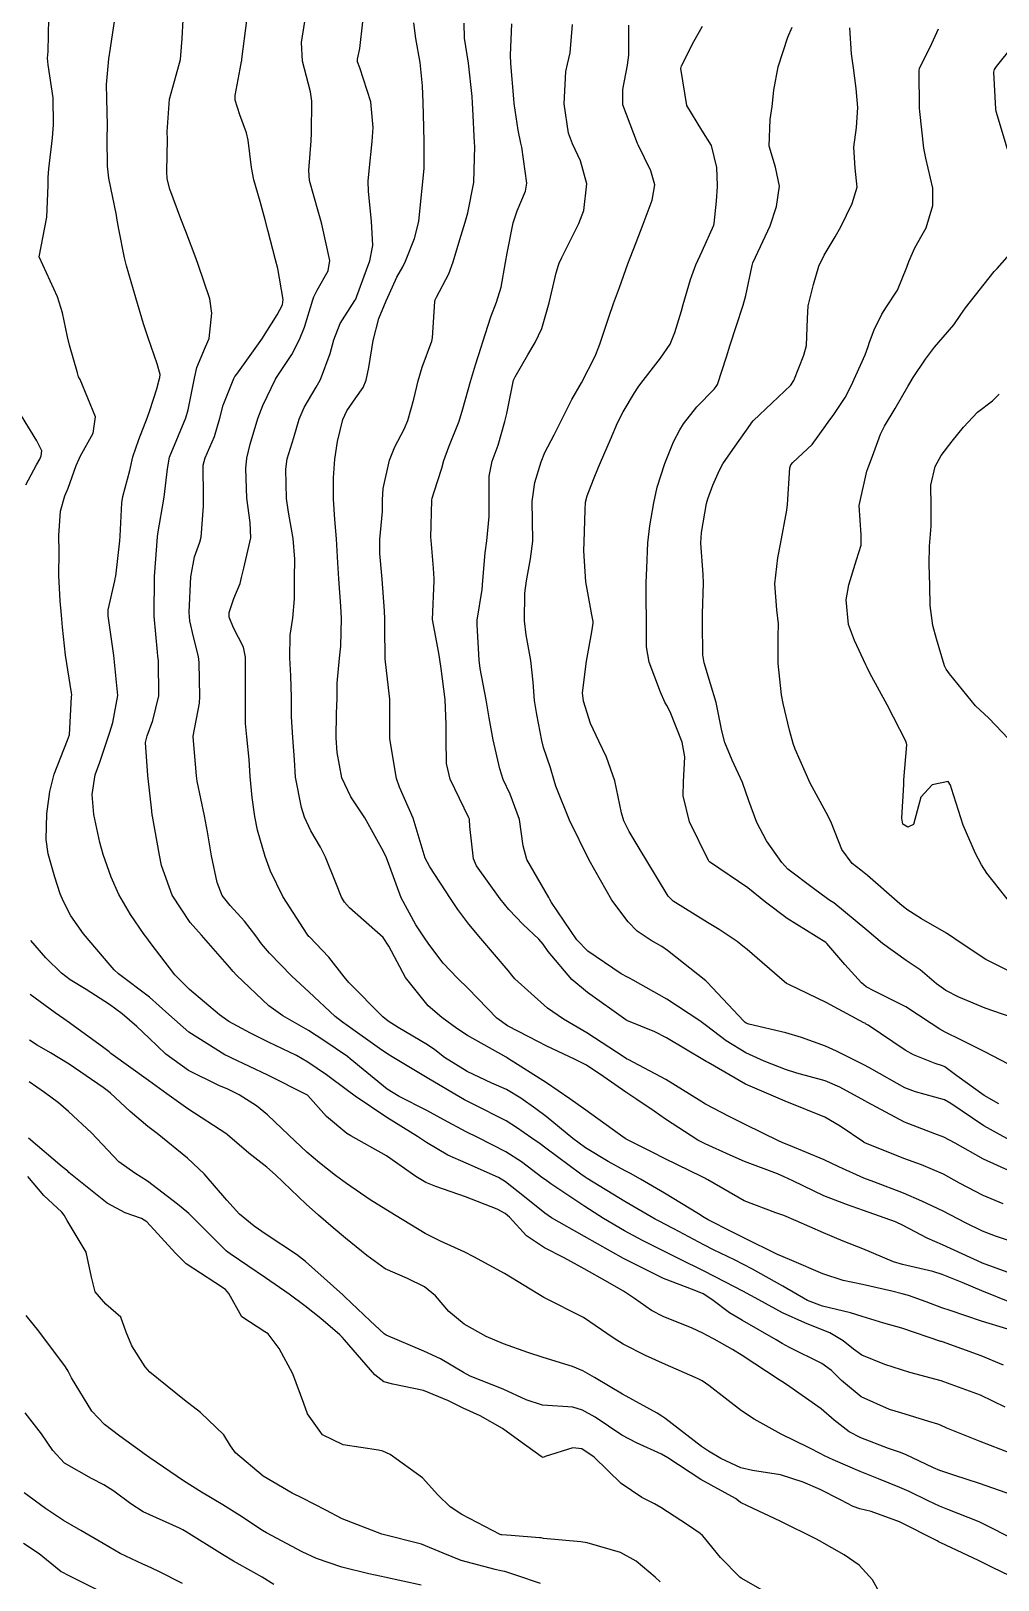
# Model space of a CAD drawing. Header units: metres. Extents: x 307586 to 320046, y 7427249 to 7434250.
# Drawn here: x 319219.1 to 319267.7, y 7429678.8 to 7429756.7 of the extents above; entities that cross this region are included whole.
import ezdxf

# ---------------------------------------------------------------- set-up
doc = ezdxf.new("R2010")
doc.units = ezdxf.units.M
doc.header["$MEASUREMENT"] = 0
doc.layers.add('Curvas de Nivel 1m', color=11, linetype='Continuous')
doc.layers.add('Curvas de Nivel 5m', color=15, linetype='Continuous')

msp = doc.modelspace()

# ---------------------------------------------------------------- linework, layer by layer
at = {"layer": 'Curvas de Nivel 1m', "flags": 128}
for points, elevation in [([(319268.484, 7429683.055), (319266.822, 7429683.644), (319265.521, 7429684.058), (319264.828, 7429684.295), (319264.497, 7429684.433), (319263.77, 7429684.776), (319263.138, 7429685.088), (319262.837, 7429685.202), (319262.238, 7429685.397), (319260.844, 7429685.935), (319260.264, 7429686.236), (319259.519, 7429686.83), (319258.861, 7429687.394), (319257.109, 7429688.628), (319256.882, 7429688.774), (319256.755, 7429688.861), (319254.895, 7429690.079), (319254.4, 7429690.389), (319253.473, 7429690.901), (319253.096, 7429691.098), (319252.906, 7429691.199), (319252.376, 7429691.448), (319250.914, 7429692.041), (319250.325, 7429692.347), (319249.482, 7429692.952), (319248.928, 7429693.314), (319248.144, 7429693.759), (319246.945, 7429694.435), (319245.943, 7429694.99), (319244.958, 7429695.497), (319244.042, 7429696.092), (319243.192, 7429697.027), (319242.976, 7429697.227), (319242.574, 7429697.439), (319240.988, 7429698.058), (319239.496, 7429698.572), (319238.998, 7429698.778), (319238.494, 7429699.085), (319237.013, 7429700.126), (319235.225, 7429701.118), (319235.024, 7429701.242), (319233.992, 7429702.095), (319233.063, 7429703.15), (319233.043, 7429703.164), (319233.007, 7429703.187), (319231.058, 7429704.172), (319229.215, 7429705.054), (319229.072, 7429705.114), (319228.891, 7429705.202), (319227.084, 7429706.343), (319226.083, 7429707.23), (319225.106, 7429708.093), (319223.553, 7429709.264), (319223.328, 7429709.47), (319223.127, 7429709.705), (319221.779, 7429711.284), (319221.152, 7429712.18), (319220.775, 7429712.911), (319220.622, 7429713.298), (319220.35, 7429714.128), (319220.017, 7429715.308), (319219.913, 7429716.022), (319219.945, 7429717.309), (319220.096, 7429718.441), (319220.307, 7429719.304), (319220.989, 7429721.023), (319221.077, 7429721.293), (319221.189, 7429723.198), (319221.193, 7429723.291), (319221.182, 7429723.394), (319220.877, 7429725.297), (319220.725, 7429726.697), (319220.683, 7429727.3), (319220.621, 7429728.024), (319220.554, 7429729.302), (319220.561, 7429730.489), (319220.545, 7429731.303), (319220.626, 7429732.533), (319220.857, 7429733.298), (319221.013, 7429733.692), (319221.426, 7429734.833), (319221.561, 7429735.159), (319221.627, 7429735.288), (319222.273, 7429736.454), (319222.396, 7429737.281), (319221.612, 7429739.158), (319221.544, 7429739.289), (319221.485, 7429739.49), (319221.088, 7429740.886), (319220.987, 7429741.298), (319220.726, 7429742.513), (319220.488, 7429743.306), (319219.553, 7429745.32), (319219.942, 7429747.314), (319220.008, 7429748.903), (319220.006, 7429749.314), (319220.039, 7429749.745), (319220.223, 7429751.311), (319220.284, 7429751.965), (319220.257, 7429753.311), (319220.011, 7429754.972), (319219.986, 7429755.315), (319220.005, 7429755.644), (319220.038, 7429757.315)], 804), ([(319268.113, 7429687.479), (319266.873, 7429688.081), (319265.026, 7429688.759), (319264.883, 7429688.799), (319263.321, 7429689.217), (319262.889, 7429689.355), (319262.065, 7429689.624), (319260.896, 7429690.101), (319260.483, 7429690.401), (319259.971, 7429690.824), (319259.293, 7429691.219), (319258.908, 7429691.378), (319258.045, 7429691.716), (319256.917, 7429692.23), (319255.73, 7429692.872), (319254.929, 7429693.316), (319254.056, 7429693.773), (319252.944, 7429694.339), (319251.763, 7429694.922), (319250.957, 7429695.319), (319249.883, 7429695.867), (319248.967, 7429696.354), (319247.921, 7429696.971), (319246.982, 7429697.571), (319245.278, 7429698.718), (319245.001, 7429698.905), (319244.875, 7429699.002), (319243.803, 7429699.811), (319243.016, 7429700.313), (319241.602, 7429701.044), (319241.026, 7429701.333), (319239.898, 7429701.933), (319239.036, 7429702.391), (319237.646, 7429703.094), (319237.049, 7429703.477), (319235.187, 7429705.003), (319235.073, 7429705.103), (319235.046, 7429705.12), (319233.867, 7429705.924), (319233.086, 7429706.42), (319231.804, 7429707.163), (319231.1, 7429707.667), (319229.477, 7429709.195), (319229.31, 7429709.383), (319229.127, 7429709.611), (319227.712, 7429711.214), (319227.149, 7429711.855), (319226.245, 7429713.229), (319225.707, 7429714.713), (319225.605, 7429715.236), (319225.248, 7429717.205), (319225.24, 7429717.24), (319225.216, 7429717.466), (319225.019, 7429719.243), (319224.909, 7429720.895), (319224.981, 7429721.244), (319225.271, 7429722.012), (319225.57, 7429723.246), (319225.551, 7429725.005), (319225.525, 7429725.247), (319225.503, 7429725.435), (319225.333, 7429727.25), (319225.363, 7429729.25), (319225.512, 7429731.248), (319225.53, 7429731.394), (319225.841, 7429733.243), (319226.001, 7429734.665), (319226.116, 7429735.24), (319226.554, 7429736.344), (319226.935, 7429737.228), (319227.05, 7429737.635), (319227.364, 7429739.222), (319227.488, 7429739.748), (319227.919, 7429740.795), (319228.098, 7429741.214), (319228.236, 7429742.493), (319228.134, 7429743.214), (319227.549, 7429744.937), (319227.447, 7429745.222), (319226.936, 7429746.599), (319226.684, 7429747.233), (319226.122, 7429748.715), (319225.991, 7429749.244), (319225.974, 7429749.612), (319226.004, 7429751.244), (319225.994, 7429751.612), (319226.115, 7429753.243), (319226.447, 7429754.452), (319226.656, 7429755.235), (319226.742, 7429756.292), (319226.797, 7429757.233)], 806), ([(319268.028, 7429689.593), (319266.896, 7429690.066), (319264.963, 7429690.759), (319264.903, 7429690.778), (319264.875, 7429690.789), (319262.913, 7429691.457), (319262.005, 7429691.711), (319260.921, 7429692.047), (319260.328, 7429692.223), (319258.92, 7429692.556), (319258.168, 7429692.848), (319256.933, 7429693.559), (319255.403, 7429694.418), (319254.95, 7429694.657), (319254.502, 7429694.887), (319253.453, 7429695.397), (319252.96, 7429695.649), (319251.446, 7429696.448), (319250.971, 7429696.694), (319250.816, 7429696.777), (319250.51, 7429696.937), (319248.986, 7429697.828), (319247.103, 7429698.979), (319247.004, 7429699.043), (319246.784, 7429699.204), (319245.018, 7429700.51), (319244.732, 7429700.716), (319244.314, 7429701.011), (319243.554, 7429701.548), (319243.031, 7429701.872), (319241.366, 7429702.72), (319241.041, 7429702.881), (319240.93, 7429702.939), (319240.73, 7429703.055), (319239.057, 7429704.038), (319237.293, 7429705.098), (319237.074, 7429705.237), (319236.659, 7429705.522), (319235.088, 7429706.64), (319234.804, 7429706.838), (319234.442, 7429707.13), (319233.111, 7429708.37), (319232.258, 7429709.159), (319231.134, 7429710.301), (319230.737, 7429710.774), (319230.445, 7429711.18), (319229.886, 7429711.924), (319229.158, 7429712.702), (319228.754, 7429713.204), (319228.51, 7429713.869), (319228.221, 7429715.21), (319228.012, 7429716.405), (319227.864, 7429717.213), (319227.505, 7429718.951), (319227.465, 7429719.218), (319227.295, 7429721.187), (319227.294, 7429721.22), (319227.615, 7429722.881), (319227.641, 7429723.216), (319227.606, 7429724.92), (319227.568, 7429725.217), (319227.323, 7429726.221), (319227.132, 7429727.024), (319227.108, 7429727.223), (319227.105, 7429727.455), (319227.186, 7429729.223), (319227.373, 7429730.231), (319227.629, 7429730.969), (319227.702, 7429731.217), (319227.822, 7429732.792), (319227.817, 7429733.216), (319227.803, 7429734.84), (319227.894, 7429735.215), (319228.369, 7429736.286), (319228.644, 7429737.208), (319228.814, 7429737.855), (319229.334, 7429739.201), (319229.389, 7429739.296), (319229.485, 7429739.422), (319230.749, 7429741.181), (319231.515, 7429742.397), (319231.78, 7429742.908), (319231.819, 7429743.167), (319231.546, 7429744.733), (319231.441, 7429745.172), (319231.051, 7429746.661), (319230.923, 7429747.18), (319230.668, 7429748.102), (319230.349, 7429749.189), (319230.232, 7429749.813), (319230.068, 7429751.193), (319229.982, 7429751.55), (319229.636, 7429752.468), (319229.415, 7429753.202), (319229.417, 7429753.432), (319229.667, 7429754.777), (319229.731, 7429755.14), (319229.739, 7429755.199), (319229.741, 7429755.266), (319229.991, 7429757.196)], 807), ([(319268.231, 7429691.409), (319266.919, 7429691.812), (319265.348, 7429692.334), (319264.929, 7429692.482), (319264.141, 7429692.772), (319263.241, 7429693.09), (319262.937, 7429693.182), (319262.413, 7429693.32), (319260.941, 7429693.644), (319259.961, 7429693.847), (319258.943, 7429694.178), (319257.377, 7429694.856), (319256.955, 7429695.034), (319256.656, 7429695.163), (319254.964, 7429696.003), (319254.375, 7429696.297), (319253.176, 7429696.907), (319252.975, 7429697.02), (319252.692, 7429697.198), (319250.993, 7429698.246), (319249.781, 7429698.948), (319249.274, 7429699.224), (319249.007, 7429699.368), (319248.153, 7429699.827), (319247.018, 7429700.517), (319246.376, 7429700.986), (319245.034, 7429702.097), (319244.519, 7429702.489), (319243.766, 7429703.019), (319243.049, 7429703.448), (319242.313, 7429703.778), (319241.062, 7429704.353), (319239.934, 7429705.067), (319239.45, 7429705.448), (319239.079, 7429705.701), (319237.604, 7429706.578), (319237.091, 7429706.892), (319236.828, 7429707.103), (319235.119, 7429708.838), (319234.885, 7429709.124), (319234.11, 7429710.113), (319233.143, 7429711.122), (319233.117, 7429711.15), (319233.031, 7429711.264), (319231.803, 7429713.164), (319231.182, 7429714.43), (319230.919, 7429715.174), (319230.527, 7429716.501), (319230.389, 7429717.182), (319230.268, 7429718.143), (319230.165, 7429719.186), (319230.119, 7429720.054), (319229.999, 7429721.189), (319229.932, 7429721.853), (319229.929, 7429723.19), (319229.933, 7429724.562), (319229.921, 7429725.191), (319229.824, 7429725.698), (319229.328, 7429726.668), (319229.11, 7429727.202), (319229.101, 7429727.438), (319229.347, 7429728.149), (319229.656, 7429728.898), (319229.725, 7429729.195), (319229.837, 7429729.662), (319230.192, 7429731.188), (319230.165, 7429731.963), (319229.99, 7429733.191), (319229.945, 7429734.672), (319229.996, 7429735.192), (319230.16, 7429735.909), (319230.547, 7429737.184), (319230.804, 7429737.839), (319231.43, 7429739.171), (319231.484, 7429739.255), (319232.256, 7429740.402), (319232.635, 7429741.159), (319232.885, 7429741.78), (319233.316, 7429743.152), (319233.364, 7429743.313), (319233.53, 7429743.643), (319234.078, 7429744.611), (319234.174, 7429745.144), (319233.764, 7429746.955), (319233.712, 7429747.149), (319233.58, 7429747.61), (319233.143, 7429749.155), (319233.104, 7429749.659), (319233.226, 7429751.154), (319233.244, 7429751.536), (319233.267, 7429753.154), (319233.194, 7429753.61), (319232.797, 7429755.159), (319232.749, 7429756.092), (319232.915, 7429757.158)], 808), ([(319268.417, 7429692.725), (319266.939, 7429693.324), (319265.944, 7429693.749), (319264.947, 7429694.153), (319264.477, 7429694.296), (319262.952, 7429694.655), (319262.494, 7429694.795), (319260.959, 7429695.436), (319259.972, 7429695.834), (319258.967, 7429696.24), (319257.601, 7429696.854), (319256.977, 7429697.124), (319256.581, 7429697.261), (319254.988, 7429697.856), (319253.165, 7429698.908), (319253.064, 7429698.969), (319253.004, 7429698.997), (319252.841, 7429699.075), (319251.013, 7429699.97), (319250.372, 7429700.296), (319249.056, 7429700.96), (319249.036, 7429700.973), (319248.957, 7429701.027), (319247.037, 7429702.407), (319246.235, 7429702.988), (319245.055, 7429703.789), (319243.1, 7429705.03), (319243.085, 7429705.041), (319243.032, 7429705.072), (319241.084, 7429706.161), (319240.554, 7429706.524), (319239.801, 7429707.069), (319239.102, 7429707.656), (319237.973, 7429709.092), (319237.139, 7429710.662), (319236.841, 7429711.103), (319235.158, 7429712.585), (319234.907, 7429712.87), (319234.755, 7429713.126), (319234.461, 7429713.843), (319233.955, 7429715.139), (319233.69, 7429715.635), (319233.206, 7429716.455), (319232.894, 7429717.153), (319232.744, 7429717.631), (319232.448, 7429719.158), (319232.385, 7429720.025), (319232.309, 7429721.16), (319232.236, 7429722.198), (319232.239, 7429723.16), (319232.213, 7429724.247), (319232.156, 7429725.162), (319232.181, 7429726.305), (319232.303, 7429727.16), (319232.389, 7429728.118), (319232.394, 7429729.16), (319232.408, 7429730.125), (319232.321, 7429731.161), (319232.081, 7429732.478), (319231.994, 7429733.164), (319231.948, 7429734.641), (319232.026, 7429735.164), (319232.361, 7429736.244), (319232.629, 7429737.158), (319232.876, 7429737.742), (319233.477, 7429738.769), (319233.621, 7429739.009), (319233.697, 7429739.148), (319234.187, 7429740.452), (319234.372, 7429741.141), (319234.687, 7429741.962), (319235.429, 7429743.131), (319235.465, 7429743.189), (319235.526, 7429743.34), (319236.01, 7429744.659), (319236.179, 7429745.121), (319236.334, 7429745.892), (319236.267, 7429747.12), (319236.113, 7429748.604), (319236.098, 7429749.123), (319236.137, 7429749.651), (319236.297, 7429751.12), (319236.338, 7429751.827), (319236.222, 7429753.121), (319235.668, 7429754.827), (319235.555, 7429755.131), (319235.552, 7429755.254), (319235.68, 7429755.795), (319235.832, 7429757.128)], 809), ([(319268.962, 7429695.628), (319267.617, 7429696.082), (319266.969, 7429696.335), (319266.112, 7429696.749), (319264.982, 7429697.334), (319263.924, 7429697.841), (319262.995, 7429698.245), (319261.51, 7429698.805), (319261.005, 7429698.998), (319259.746, 7429699.564), (319259.014, 7429699.914), (319257.23, 7429700.649), (319257.022, 7429700.738), (319256.753, 7429700.863), (319255.031, 7429701.7), (319254.234, 7429702.091), (319253.041, 7429702.716), (319252.721, 7429702.913), (319251.058, 7429703.951), (319249.16, 7429704.959), (319249.101, 7429704.987), (319249.073, 7429705.002), (319248.96, 7429705.075), (319247.086, 7429706.306), (319245.915, 7429706.992), (319245.101, 7429707.549), (319243.467, 7429709.025), (319243.306, 7429709.208), (319243.127, 7429709.436), (319241.748, 7429711.044), (319241.15, 7429711.761), (319240.602, 7429712.503), (319240.231, 7429713.064), (319239.187, 7429714.655), (319238.965, 7429715.082), (319238.852, 7429715.428), (319238.352, 7429717.089), (319237.67, 7429718.662), (319237.514, 7429719.097), (319237.258, 7429720.577), (319237.185, 7429721.101), (319237.175, 7429721.189), (319237.177, 7429723.101), (319237.166, 7429723.22), (319236.943, 7429725.106), (319236.93, 7429726.707), (319236.932, 7429727.106), (319236.917, 7429727.529), (319236.794, 7429729.109), (319236.675, 7429730.409), (319236.682, 7429731.111), (319236.805, 7429732.517), (319236.819, 7429733.109), (319236.84, 7429733.68), (319237.165, 7429735.104), (319237.44, 7429735.769), (319237.894, 7429736.65), (319238.085, 7429737.094), (319238.389, 7429738.171), (319238.603, 7429739.089), (319238.809, 7429739.767), (319239.299, 7429741.082), (319239.332, 7429741.254), (319239.435, 7429743.081), (319239.453, 7429743.151), (319239.526, 7429743.287), (319240.149, 7429744.466), (319240.37, 7429745.068), (319240.699, 7429746.198), (319240.961, 7429747.059), (319241.101, 7429747.536), (319241.397, 7429749.053), (319241.45, 7429750.882), (319241.442, 7429751.053), (319241.352, 7429752.766), (319241.338, 7429753.055), (319241.323, 7429753.38), (319241.142, 7429755.058), (319240.939, 7429756.315), (319240.91, 7429757.062)], 811), ([(319268.01, 7429697.708), (319266.994, 7429698.131), (319265.816, 7429698.752), (319265.007, 7429699.189), (319263.895, 7429699.66), (319263.015, 7429699.983), (319261.054, 7429700.778), (319261.023, 7429700.794), (319260.994, 7429700.81), (319259.813, 7429701.607), (319259.035, 7429702.055), (319257.043, 7429702.86), (319255.055, 7429703.714), (319253.173, 7429704.807), (319253.072, 7429704.866), (319253.002, 7429704.911), (319251.084, 7429706.054), (319250.498, 7429706.35), (319249.093, 7429706.929), (319249.034, 7429706.961), (319247.113, 7429708.331), (319246.32, 7429708.988), (319245.137, 7429710.392), (319244.891, 7429710.754), (319244.671, 7429711.007), (319243.879, 7429711.748), (319243.158, 7429712.507), (319242.73, 7429713.034), (319241.54, 7429714.694), (319241.383, 7429715.048), (319241.209, 7429716.676), (319241.187, 7429717.025), (319241.183, 7429717.05), (319241.151, 7429717.114), (319240.207, 7429719.066), (319240.035, 7429719.853), (319240.012, 7429721.069), (319240.009, 7429721.807), (319239.965, 7429723.07), (319239.761, 7429724.618), (319239.69, 7429725.074), (319239.641, 7429725.4), (319239.333, 7429727.08), (319239.408, 7429729.033), (319239.413, 7429729.079), (319239.414, 7429729.13), (319239.369, 7429729.668), (319239.253, 7429731.081), (319239.249, 7429731.216), (319239.291, 7429733.081), (319239.304, 7429733.181), (319239.409, 7429733.502), (319239.802, 7429734.7), (319239.895, 7429735.073), (319240.142, 7429735.772), (319240.666, 7429737.062), (319240.849, 7429737.673), (319241.228, 7429739.054), (319241.491, 7429739.896), (319241.773, 7429740.774), (319241.855, 7429741.046), (319242.26, 7429742.298), (319242.547, 7429743.04), (319242.773, 7429743.799), (319242.996, 7429745.036), (319243.083, 7429745.509), (319243.387, 7429747.032), (319243.426, 7429747.181), (319243.582, 7429747.635), (319243.999, 7429748.623), (319244.074, 7429749.025), (319243.81, 7429750.839), (319243.767, 7429751.029), (319243.63, 7429751.695), (319243.429, 7429753.032), (319243.406, 7429753.273), (319243.267, 7429755.034), (319243.251, 7429755.461), (319243.309, 7429757.034)], 812), ([(319268.427, 7429699.307), (319267.015, 7429699.957), (319265.594, 7429700.754), (319265.027, 7429701.058), (319264.563, 7429701.233), (319263.038, 7429701.804), (319261.173, 7429702.809), (319261.054, 7429702.881), (319259.804, 7429703.578), (319259.059, 7429703.883), (319257.643, 7429704.276), (319257.067, 7429704.454), (319255.989, 7429704.871), (319255.077, 7429705.292), (319254.084, 7429705.896), (319253.09, 7429706.65), (319252.753, 7429706.913), (319251.109, 7429708.004), (319249.402, 7429708.956), (319249.219, 7429709.054), (319249.124, 7429709.108), (319248.814, 7429709.275), (319247.137, 7429710.405), (319246.577, 7429710.986), (319245.301, 7429712.86), (319245.218, 7429712.999), (319245.165, 7429713.11), (319244.068, 7429715.017), (319243.881, 7429715.701), (319243.702, 7429717.023), (319243.232, 7429718.305), (319242.883, 7429719.034), (319242.709, 7429719.575), (319242.369, 7429721.039), (319242.18, 7429722.135), (319242.026, 7429723.043), (319241.724, 7429724.628), (319241.673, 7429725.046), (319241.567, 7429726.811), (319241.578, 7429727.048), (319241.814, 7429728.588), (319241.859, 7429729.045), (319241.978, 7429730.443), (319242.054, 7429731.043), (319242.174, 7429732.263), (319242.172, 7429733.042), (319242.173, 7429734.291), (319242.327, 7429735.041), (319242.627, 7429735.852), (319242.966, 7429737.035), (319243.055, 7429737.438), (319243.382, 7429739.031), (319243.402, 7429739.112), (319243.486, 7429739.29), (319244.121, 7429740.399), (319244.484, 7429741.02), (319244.814, 7429741.713), (319245.188, 7429743.013), (319245.25, 7429743.29), (319245.545, 7429744.513), (319245.658, 7429744.902), (319245.697, 7429745.008), (319245.828, 7429745.279), (319246.674, 7429746.993), (319246.928, 7429747.645), (319247.078, 7429748.988), (319246.77, 7429750.148), (319246.356, 7429750.999), (319246.159, 7429751.533), (319245.949, 7429753.005), (319246.034, 7429754.637), (319246.113, 7429755.003), (319246.248, 7429755.571), (319246.363, 7429757)], 813), ([(319268.675, 7429700.723), (319267.036, 7429701.628), (319265.371, 7429702.757), (319265.055, 7429702.929), (319263.607, 7429703.33), (319263.06, 7429703.541), (319261.405, 7429704.471), (319261.071, 7429704.668), (319260.977, 7429704.717), (319260.773, 7429704.815), (319259.635, 7429705.388), (319259.081, 7429705.631), (319257.872, 7429706.065), (319257.087, 7429706.299), (319255.226, 7429706.744), (319255.092, 7429706.79), (319255.036, 7429706.825), (319254.97, 7429706.882), (319253.122, 7429708.851), (319253.064, 7429708.911), (319251.138, 7429710.436), (319250.844, 7429710.639), (319250.312, 7429710.942), (319249.614, 7429711.419), (319249.152, 7429711.877), (319248.336, 7429712.968), (319247.193, 7429714.98), (319246.206, 7429716.99), (319245.532, 7429718.704), (319245.445, 7429718.998), (319245.249, 7429719.63), (319244.912, 7429720.657), (319244.82, 7429721.007), (319244.569, 7429722.304), (319244.455, 7429723.012), (319244.38, 7429723.931), (319244.261, 7429725.021), (319244.032, 7429726.317), (319243.95, 7429727.024), (319243.966, 7429728.412), (319244.042, 7429729.023), (319244.259, 7429730.136), (319244.369, 7429731.02), (319244.343, 7429732.071), (319244.327, 7429733.021), (319244.47, 7429733.967), (319244.78, 7429735.017), (319244.963, 7429735.49), (319245.447, 7429736.378), (319245.762, 7429737.005), (319246.321, 7429738.146), (319246.819, 7429738.99), (319247.496, 7429740.329), (319247.688, 7429740.792), (319247.76, 7429740.977), (319248.195, 7429742.294), (319248.417, 7429742.971), (319248.721, 7429743.782), (319249.142, 7429744.964), (319249.252, 7429745.267), (319249.564, 7429746.035), (319249.919, 7429746.955), (319250.372, 7429748.167), (319250.505, 7429748.946), (319250.303, 7429749.643), (319249.654, 7429750.96), (319249.643, 7429750.98), (319249.624, 7429751.022), (319248.887, 7429752.968), (319248.883, 7429753.739), (319249.13, 7429754.965), (319249.185, 7429755.458), (319249.194, 7429756.965)], 814), ([(319268.269, 7429704.728), (319267.079, 7429705.343), (319265.909, 7429705.928), (319265.089, 7429706.345), (319264.819, 7429706.493), (319264.393, 7429706.771), (319263.105, 7429707.603), (319261.504, 7429708.419), (319261.12, 7429708.623), (319260.877, 7429708.814), (319260.04, 7429709.734), (319259.142, 7429710.795), (319259.093, 7429710.841), (319257.155, 7429712.048), (319256.06, 7429712.871), (319255.174, 7429713.588), (319253.25, 7429714.909), (319253.219, 7429714.936), (319253.193, 7429714.964), (319252.239, 7429716.92), (319251.931, 7429718.224), (319251.933, 7429718.923), (319252.003, 7429720.175), (319251.866, 7429720.924), (319251.278, 7429722.438), (319251.102, 7429722.754), (319251.003, 7429722.934), (319250.792, 7429723.436), (319250.214, 7429724.946), (319250.083, 7429725.711), (319250.073, 7429726.949), (319250.059, 7429728.243), (319250.07, 7429728.949), (319250.097, 7429729.675), (319250.153, 7429730.948), (319250.245, 7429731.801), (319250.445, 7429732.944), (319250.621, 7429733.735), (319250.995, 7429734.937), (319251.444, 7429736.021), (319251.751, 7429736.626), (319251.937, 7429736.925), (319252.61, 7429737.774), (319253.479, 7429738.675), (319253.589, 7429738.801), (319253.65, 7429738.908), (319254.105, 7429740.295), (319254.291, 7429740.902), (319254.592, 7429741.819), (319254.942, 7429742.896), (319255.064, 7429743.368), (319255.387, 7429744.892), (319255.425, 7429745.02), (319255.557, 7429745.301), (319256.303, 7429746.879), (319256.618, 7429747.844), (319256.764, 7429748.873), (319256.566, 7429749.829), (319256.248, 7429750.881), (319256.293, 7429752.231), (319256.401, 7429752.879), (319256.485, 7429753.702), (319256.695, 7429754.875), (319257.185, 7429756.365), (319257.394, 7429756.864)], 816), ([(319268.893, 7429706.925), (319267.105, 7429707.538), (319265.769, 7429708.097), (319265.118, 7429708.428), (319264.654, 7429708.767), (319263.825, 7429709.474), (319263.134, 7429709.94), (319261.932, 7429710.802), (319261.153, 7429711.471), (319259.488, 7429712.835), (319259.3, 7429712.964), (319259.175, 7429713.047), (319258.468, 7429713.559), (319257.188, 7429714.539), (319256.874, 7429714.863), (319256.119, 7429715.956), (319255.624, 7429716.876), (319255.229, 7429717.976), (319254.906, 7429718.885), (319254.382, 7429720.021), (319254.015, 7429720.899), (319253.861, 7429721.493), (319253.574, 7429722.906), (319253.297, 7429723.848), (319252.973, 7429724.913), (319252.917, 7429725.314), (319252.89, 7429726.914), (319252.892, 7429727.363), (319252.941, 7429728.914), (319252.928, 7429729.353), (319252.819, 7429730.916), (319252.845, 7429731.459), (319253.103, 7429732.913), (319253.166, 7429733.153), (319253.417, 7429733.846), (319253.744, 7429734.591), (319253.914, 7429734.905), (319254.537, 7429735.804), (319255.301, 7429736.892), (319255.363, 7429736.982), (319255.456, 7429737.09), (319256.38, 7429737.965), (319257.331, 7429738.862), (319257.485, 7429739.1), (319257.98, 7429740.373), (319258.122, 7429740.854), (319258.163, 7429742.214), (319258.209, 7429742.853), (319258.472, 7429743.923), (319258.741, 7429744.848), (319259.003, 7429745.401), (319259.568, 7429746.324), (319259.854, 7429746.836), (319260.422, 7429747.996), (319260.667, 7429748.824), (319260.564, 7429749.777), (319260.5, 7429750.827), (319260.635, 7429751.828), (319260.705, 7429752.824), (319260.625, 7429753.788), (319260.481, 7429754.828), (319260.375, 7429755.525), (319260.301, 7429756.831)], 817), ([(319268.578, 7429709.276), (319267.135, 7429709.995), (319265.988, 7429710.752), (319265.151, 7429711.32), (319263.905, 7429712.036), (319263.169, 7429712.503), (319262.819, 7429712.794), (319261.187, 7429714.222), (319260.849, 7429714.474), (319260.41, 7429714.822), (319259.894, 7429715.524), (319259.376, 7429716.838), (319259.218, 7429717.205), (319258.299, 7429718.849), (319257.544, 7429720.574), (319257.449, 7429720.858), (319257.273, 7429721.514), (319256.95, 7429722.863), (319256.867, 7429723.294), (319256.7, 7429724.866), (319256.696, 7429726.236), (319256.707, 7429726.869), (319256.636, 7429727.578), (319256.527, 7429728.873), (319256.683, 7429730.178), (319256.822, 7429730.868), (319257.125, 7429732.58), (319257.165, 7429732.864), (319257.283, 7429734.714), (319257.327, 7429734.862), (319257.434, 7429734.987), (319258.412, 7429735.882), (319259.093, 7429736.844), (319259.24, 7429737.058), (319259.46, 7429737.337), (319260.06, 7429738.245), (319260.359, 7429738.827), (319261.073, 7429740.391), (319261.224, 7429740.814), (319261.287, 7429741.032), (319261.516, 7429741.649), (319261.901, 7429742.432), (319262.149, 7429742.804), (319262.69, 7429743.65), (319263.158, 7429744.794), (319263.264, 7429745.085), (319263.563, 7429745.772), (319263.933, 7429746.422), (319264.136, 7429746.784), (319264.468, 7429747.903), (319264.467, 7429748.781), (319264.124, 7429750.279), (319264.015, 7429750.786), (319263.817, 7429752.622), (319263.808, 7429752.788), (319263.778, 7429754.683), (319263.796, 7429754.789), (319264.415, 7429756.054), (319264.76, 7429756.779)], 818), ([(319268.229, 7429750.734), (319267.651, 7429752.624), (319267.628, 7429752.74), (319267.543, 7429754.613), (319267.575, 7429754.741), (319267.674, 7429754.891), (319268.498, 7429755.919)], 819), ([(319268.454, 7429712.727), (319267.189, 7429714.329), (319266.92, 7429714.743), (319266.616, 7429715.328), (319266, 7429716.752), (319265.413, 7429718.585), (319265.364, 7429718.759), (319265.245, 7429718.937), (319264.428, 7429718.772), (319263.859, 7429718.155), (319263.506, 7429716.786), (319263.211, 7429716.638), (319262.962, 7429716.793), (319262.918, 7429717.092), (319263.014, 7429718.792), (319263.017, 7429719.02), (319263.164, 7429720.791), (319263.127, 7429720.93), (319262.175, 7429722.801), (319261.309, 7429724.392), (319261.165, 7429724.666), (319261.098, 7429724.813), (319260.533, 7429726.03), (319260.23, 7429726.827), (319260.113, 7429728.067), (319260.253, 7429728.827), (319260.637, 7429730.082), (319260.862, 7429730.818), (319260.869, 7429731.339), (319260.77, 7429732.82), (319261.152, 7429734.536), (319261.257, 7429734.813), (319261.438, 7429735.291), (319261.847, 7429736.408), (319262.044, 7429736.804), (319262.576, 7429737.689), (319263.22, 7429738.793), (319263.313, 7429738.963), (319263.488, 7429739.255), (319264.102, 7429740.178), (319264.555, 7429740.779), (319264.997, 7429741.289), (319265.52, 7429741.896), (319265.879, 7429742.413), (319266.113, 7429742.761), (319267.551, 7429744.582), (319267.63, 7429744.662), (319267.703, 7429744.738), (319268.567, 7429745.726)], 819), ([(319218.885, 7429733.851), (319219.426, 7429734.862), (319219.595, 7429735.153), (319219.661, 7429735.317), (319219.689, 7429735.57), (319219.44, 7429736.061), (319218.679, 7429737.328)], 803), ([(319268.751, 7429680.72), (319266.797, 7429681.709), (319265.232, 7429682.33), (319264.809, 7429682.496), (319264.235, 7429682.769), (319263.278, 7429683.244), (319262.819, 7429683.447), (319261.742, 7429683.882), (319260.825, 7429684.25), (319259.459, 7429684.831), (319259.033, 7429685.035), (319258.836, 7429685.143), (319258.249, 7429685.436), (319256.846, 7429686.128), (319255.486, 7429686.874), (319254.859, 7429687.299), (319253.208, 7429688.575), (319252.881, 7429688.81), (319252.683, 7429688.912), (319250.891, 7429689.696), (319250.036, 7429690.085), (319248.9, 7429690.652), (319248.4, 7429690.965), (319246.913, 7429691.985), (319244.923, 7429693), (319242.941, 7429694.209), (319241.405, 7429695.045), (319240.955, 7429695.267), (319239.728, 7429695.836), (319238.964, 7429696.222), (319237.497, 7429697.095), (319236.978, 7429697.413), (319236.187, 7429697.905), (319234.997, 7429698.726), (319234.459, 7429699.128), (319233.643, 7429699.774), (319233.014, 7429700.303), (319232.101, 7429701.159), (319231.033, 7429702.178), (319230.489, 7429702.63), (319229.614, 7429703.191), (319229.047, 7429703.471), (319228.591, 7429703.663), (319227.061, 7429704.404), (319225.926, 7429705.231), (319225.081, 7429706.033), (319224.463, 7429706.625), (319223.732, 7429707.26), (319223.1, 7429707.723), (319221.918, 7429708.475), (319221.118, 7429708.974), (319220.687, 7429709.297), (319219.901, 7429710.079), (319219.139, 7429710.942)], 803), ([(319268.764, 7429678.803), (319267.461, 7429679.424), (319266.773, 7429679.772), (319264.873, 7429680.668), (319264.782, 7429680.699), (319264.742, 7429680.721), (319264.681, 7429680.762), (319262.797, 7429681.71), (319261.371, 7429682.231), (319260.798, 7429682.366), (319260.465, 7429682.481), (319259.836, 7429682.825), (319258.81, 7429683.334), (319257.951, 7429683.714), (319256.821, 7429684.073), (319255.402, 7429684.297), (319254.826, 7429684.44), (319253.823, 7429684.895), (319253.199, 7429685.267), (319252.839, 7429685.505), (319251.003, 7429686.929), (319250.855, 7429687.037), (319250.616, 7429687.174), (319248.87, 7429688.132), (319247.471, 7429688.974), (319246.886, 7429689.304), (319246.355, 7429689.519), (319244.893, 7429689.974), (319244.111, 7429690.228), (319242.899, 7429690.665), (319242.028, 7429691.039), (319240.909, 7429691.65), (319240.141, 7429692.288), (319239.474, 7429693.072), (319238.93, 7429693.528), (319238.065, 7429693.959), (319236.943, 7429694.445), (319236.027, 7429695.109), (319234.962, 7429695.985), (319234.339, 7429696.502), (319233.602, 7429697.141), (319232.981, 7429697.694), (319231.443, 7429699.166), (319231.007, 7429699.543), (319230.088, 7429700.258), (319229.023, 7429701.171), (319228.982, 7429701.2), (319227.036, 7429702.483), (319225.975, 7429703.231), (319225.053, 7429703.901), (319223.166, 7429705.269), (319223.114, 7429705.31), (319223.074, 7429705.343), (319222.805, 7429705.544), (319221.088, 7429706.813), (319220.804, 7429707.009), (319220.37, 7429707.301), (319219.107, 7429708.237)], 802), ([(319262.301, 7429677.233), (319261.437, 7429678.803), (319260.77, 7429679.53), (319260.016, 7429680.062), (319258.782, 7429680.763), (319258.628, 7429680.842), (319256.792, 7429681.756), (319255.154, 7429682.522), (319254.801, 7429682.697), (319254.699, 7429682.779), (319254.545, 7429682.884), (319252.817, 7429683.849), (319251.147, 7429684.927), (319250.835, 7429685.118), (319249.578, 7429685.687), (319248.844, 7429686.082), (319247.497, 7429686.974), (319246.858, 7429687.336), (319246.371, 7429687.474), (319244.862, 7429687.585), (319244.03, 7429687.848), (319242.873, 7429688.386), (319241.226, 7429689.047), (319240.885, 7429689.222), (319239.734, 7429689.91), (319238.895, 7429690.302), (319237.002, 7429691.099), (319236.904, 7429691.163), (319236.192, 7429691.825), (319234.922, 7429693.03), (319234.877, 7429693.075), (319234.819, 7429693.122), (319232.948, 7429694.806), (319232.497, 7429695.155), (319230.963, 7429696.165), (319230.367, 7429696.579), (319229.626, 7429697.19), (319228.983, 7429697.886), (319227.845, 7429699.212), (319227.011, 7429700.002), (319225.49, 7429701.235), (319225.027, 7429701.6), (319224.129, 7429702.349), (319223.141, 7429703.269), (319223.044, 7429703.35), (319222.77, 7429703.55), (319221.065, 7429704.734), (319220.125, 7429705.304), (319219.451, 7429705.689), (319219.079, 7429705.939)], 801), ([(319250.759, 7429678.701), (319250.513, 7429678.934), (319249.568, 7429679.745), (319248.775, 7429680.179), (319247.1, 7429680.657), (319246.78, 7429680.709), (319244.908, 7429680.873), (319244.782, 7429680.906), (319244.7, 7429680.92), (319243.283, 7429681.023), (319242.813, 7429681.059), (319242.783, 7429681.067), (319242.728, 7429681.087), (319240.793, 7429682.086), (319240.211, 7429682.473), (319239.597, 7429683.068), (319238.816, 7429683.932), (319237.199, 7429685.096), (319236.835, 7429685.27), (319236.611, 7429685.327), (319234.838, 7429685.586), (319233.8, 7429686.093), (319233.052, 7429687.147), (319232.861, 7429687.662), (319232.308, 7429689.156), (319231.62, 7429690.439), (319231.069, 7429691.168), (319230.904, 7429691.272), (319229.745, 7429692.021), (319229.096, 7429693.197), (319228.926, 7429693.395), (319228.392, 7429693.744), (319226.945, 7429694.683), (319226.416, 7429695.225), (319224.969, 7429696.799), (319224.701, 7429696.975), (319223.876, 7429697.256), (319222.98, 7429697.735), (319221.054, 7429699.289), (319220.994, 7429699.343), (319220.719, 7429699.572), (319219.018, 7429701.003)], 799), ([(319244.757, 7429678.621), (319243.564, 7429679.018), (319242.953, 7429679.216), (319242.765, 7429679.26), (319242.476, 7429679.323), (319240.77, 7429679.766), (319239.857, 7429680.147), (319238.778, 7429680.602), (319236.783, 7429681.1), (319234.79, 7429681.863), (319233.966, 7429682.304), (319232.8, 7429682.908), (319232.271, 7429683.155), (319230.816, 7429684.013), (319229.429, 7429685.191), (319229.18, 7429685.538), (319228.842, 7429686.093), (319227.67, 7429687.212), (319226.862, 7429687.842), (319225.122, 7429689.238), (319224.886, 7429689.517), (319224.219, 7429690.573), (319223.939, 7429691.254), (319223.66, 7429692.008), (319222.917, 7429692.662), (319222.381, 7429693.275), (319222.188, 7429694.024), (319221.916, 7429695.28), (319220.969, 7429696.865), (319220.82, 7429697.141), (319220.692, 7429697.294), (319219.799, 7429698.126), (319218.991, 7429699.081)], 798), ([(319238.755, 7429678.539), (319236.919, 7429678.94), (319236.761, 7429678.974), (319236.122, 7429679.106), (319234.766, 7429679.431), (319233.498, 7429679.867), (319232.774, 7429680.215), (319230.981, 7429681.168), (319230.784, 7429681.283), (319229.64, 7429682.036), (319228.797, 7429682.577), (319227.711, 7429683.211), (319226.811, 7429683.771), (319225.128, 7429684.938), (319224.831, 7429685.143), (319224.696, 7429685.242), (319223.608, 7429686.026), (319222.846, 7429686.605), (319222.214, 7429687.276), (319221.192, 7429688.965), (319221.018, 7429689.289), (319220.876, 7429689.51), (319219.537, 7429691.31), (319219.25, 7429691.659), (319218.911, 7429692.096)], 797), ([(319231.35, 7429678.568), (319230.759, 7429678.935), (319230.34, 7429679.176), (319229.319, 7429679.743), (319228.772, 7429680.07), (319226.939, 7429681.218), (319226.784, 7429681.311), (319226.612, 7429681.395), (319224.793, 7429682.222), (319224.165, 7429682.618), (319223.309, 7429683.262), (319222.808, 7429683.585), (319222.187, 7429683.902), (319220.824, 7429684.672), (319220.239, 7429685.299), (319219.683, 7429686.149), (319218.852, 7429687.203)], 796), ([(319222.746, 7429678.168), (319221.002, 7429679.035), (319220.752, 7429679.163), (319220.671, 7429679.21), (319220.556, 7429679.293), (319219.561, 7429680.104), (319218.773, 7429680.629)], 794)]:
    msp.add_lwpolyline(points, dxfattribs=dict(at, elevation=elevation))
at = {"layer": 'Curvas de Nivel 5m', "flags": 128}
for points, elevation in [([(319268.404, 7429685.157), (319266.843, 7429685.748), (319265.175, 7429686.431), (319264.851, 7429686.572), (319264.715, 7429686.626), (319264.274, 7429686.769), (319262.859, 7429687.19), (319262.3, 7429687.357), (319260.871, 7429688.003), (319259.878, 7429688.825), (319259.38, 7429689.325), (319258.891, 7429689.679), (319257.27, 7429690.486), (319256.901, 7429690.678), (319256.599, 7429690.863), (319254.912, 7429691.833), (319254.256, 7429692.229), (319253.364, 7429692.903), (319252.927, 7429693.179), (319252.477, 7429693.368), (319250.938, 7429693.946), (319248.991, 7429694.92), (319248.953, 7429694.944), (319248.921, 7429694.96), (319246.964, 7429696.056), (319245.313, 7429696.997), (319244.976, 7429697.229), (319243.941, 7429698.064), (319243, 7429698.812), (319242.637, 7429699.034), (319241.01, 7429699.752), (319240.098, 7429700.148), (319239.02, 7429700.781), (319238.567, 7429701.085), (319237.032, 7429702.042), (319235.433, 7429703.116), (319235.047, 7429703.407), (319234.003, 7429704.192), (319233.068, 7429704.836), (319232.498, 7429705.156), (319231.08, 7429705.83), (319230.179, 7429706.279), (319229.09, 7429706.88), (319228.621, 7429707.205), (319227.112, 7429708.485), (319226.381, 7429709.227), (319225.139, 7429710.847), (319224.971, 7429711.072), (319224.844, 7429711.244), (319224.149, 7429712.251), (319223.567, 7429713.264), (319223.176, 7429714.13), (319222.769, 7429715.274), (319222.607, 7429715.868), (319222.312, 7429717.279), (319222.22, 7429718.288), (319222.371, 7429719.279), (319222.608, 7429719.918), (319223.068, 7429721.272), (319223.114, 7429721.422), (319223.269, 7429721.912), (319223.507, 7429723.268), (319223.313, 7429725.27), (319223.032, 7429727.273), (319223.032, 7429727.579), (319223.359, 7429729.035), (319223.4, 7429729.232), (319223.405, 7429729.27), (319223.605, 7429731.044), (319223.624, 7429731.268), (319223.715, 7429732.952), (319223.767, 7429733.266), (319224.11, 7429734.576), (319224.265, 7429735.262), (319224.56, 7429736.141), (319225.01, 7429737.254), (319225.123, 7429737.589), (319225.475, 7429738.691), (319225.598, 7429739.132), (319225.626, 7429739.248), (319225.635, 7429739.398), (319225.49, 7429739.944), (319225.034, 7429741.255), (319224.81, 7429741.957), (319224.414, 7429743.261), (319223.941, 7429744.872), (319223.846, 7429745.267), (319223.567, 7429746.705), (319223.466, 7429747.271), (319223.438, 7429747.408), (319223.062, 7429749.275), (319223.001, 7429749.884), (319222.979, 7429751.276), (319222.987, 7429751.919), (319222.953, 7429753.277), (319222.945, 7429753.985), (319223.061, 7429755.276), (319223.139, 7429755.815), (319223.355, 7429757.273)], 805), ([(319268.946, 7429694.004), (319266.972, 7429694.721), (319266.953, 7429694.727), (319266.927, 7429694.74), (319264.962, 7429695.646), (319264.18, 7429695.987), (319262.971, 7429696.618), (319262.596, 7429696.794), (319260.981, 7429697.377), (319260.138, 7429697.67), (319258.992, 7429698.115), (319257.44, 7429698.856), (319257.005, 7429699.07), (319256.657, 7429699.213), (319255.012, 7429699.833), (319254.282, 7429700.157), (319253.021, 7429700.725), (319252.658, 7429700.914), (319251.033, 7429701.958), (319250.459, 7429702.361), (319249.596, 7429702.952), (319249.048, 7429703.316), (319247.943, 7429704.088), (319247.068, 7429704.674), (319246.458, 7429704.986), (319245.079, 7429705.638), (319244.174, 7429706.104), (319243.089, 7429706.66), (319242.554, 7429707.035), (319241.115, 7429708.526), (319240.586, 7429709.058), (319239.868, 7429709.807), (319239.14, 7429710.758), (319238.926, 7429711.082), (319238.496, 7429711.74), (319237.752, 7429713.094), (319237.186, 7429714.647), (319237.021, 7429715.102), (319236.871, 7429715.428), (319235.923, 7429717.113), (319235.229, 7429718.168), (319234.774, 7429719.127), (319234.527, 7429720.403), (319234.484, 7429721.132), (319234.504, 7429722.36), (319234.531, 7429723.131), (319234.54, 7429723.885), (319234.645, 7429725.137), (319234.711, 7429725.744), (319234.746, 7429727.136), (319234.719, 7429727.759), (319234.621, 7429729.137), (319234.573, 7429729.936), (319234.504, 7429731.139), (319234.415, 7429732.118), (319234.345, 7429733.141), (319234.349, 7429734.21), (319234.416, 7429735.14), (319234.545, 7429736.036), (319234.822, 7429737.136), (319235.019, 7429737.575), (319235.469, 7429738.232), (319235.849, 7429738.753), (319235.994, 7429739.122), (319236.126, 7429739.757), (319236.34, 7429741.117), (319236.621, 7429742.221), (319236.999, 7429743.108), (319237.161, 7429743.473), (319237.541, 7429744.3), (319237.827, 7429744.819), (319237.962, 7429745.096), (319238.417, 7429746.239), (319238.635, 7429747.089), (319238.715, 7429747.96), (319238.844, 7429749.088), (319238.911, 7429749.786), (319238.904, 7429751.087), (319238.884, 7429751.834), (319238.855, 7429753.088), (319238.825, 7429753.919), (319238.707, 7429755.09), (319238.484, 7429756.293), (319238.39, 7429757.093)], 810), ([(319267.782, 7429702.733), (319267.057, 7429703.158), (319265.673, 7429704.148), (319265.071, 7429704.586), (319264.954, 7429704.644), (319264.586, 7429704.767), (319263.492, 7429705.198), (319263.079, 7429705.428), (319261.216, 7429706.685), (319261.092, 7429706.764), (319261.064, 7429706.782), (319261.001, 7429706.811), (319259.108, 7429707.828), (319257.263, 7429708.716), (319257.122, 7429708.79), (319257.019, 7429708.861), (319255.139, 7429710.488), (319254.922, 7429710.664), (319254.63, 7429710.888), (319253.739, 7429711.492), (319253.152, 7429711.843), (319251.414, 7429712.927), (319251.167, 7429713.18), (319250.096, 7429714.946), (319249.757, 7429715.51), (319249.208, 7429716.431), (319248.935, 7429716.963), (319248.821, 7429717.362), (319248.489, 7429718.968), (319248.063, 7429720.164), (319247.686, 7429720.976), (319247.272, 7429721.863), (319246.907, 7429722.984), (319246.871, 7429723.405), (319247.071, 7429724.984), (319247.328, 7429726.462), (319247.406, 7429726.905), (319247.406, 7429726.979), (319247.338, 7429727.325), (319247.026, 7429728.985), (319246.933, 7429730.541), (319246.952, 7429730.986), (319246.995, 7429732.582), (319247.013, 7429732.986), (319247.093, 7429733.299), (319247.42, 7429734.126), (319247.661, 7429734.746), (319247.762, 7429734.977), (319248.279, 7429736.137), (319248.629, 7429736.968), (319248.906, 7429737.521), (319249.476, 7429738.479), (319249.663, 7429738.774), (319249.798, 7429738.955), (319250.777, 7429740.222), (319251.262, 7429740.934), (319251.509, 7429741.511), (319251.836, 7429742.61), (319251.931, 7429742.926), (319252.287, 7429744.177), (319252.565, 7429744.92), (319252.876, 7429745.6), (319253.46, 7429746.911), (319253.486, 7429747), (319253.591, 7429748.125), (319253.656, 7429748.856), (319253.656, 7429748.909), (319253.612, 7429749.81), (319253.355, 7429750.913), (319252.856, 7429751.693), (319252.115, 7429752.925), (319251.811, 7429754.788), (319251.847, 7429754.928), (319252.453, 7429756.155), (319252.902, 7429756.918)], 815), ([(319268.61, 7429720.727), (319267.284, 7429722.128), (319266.621, 7429722.747), (319265.309, 7429724.359), (319265.14, 7429724.592), (319265.058, 7429724.764), (319264.658, 7429726.108), (319264.471, 7429726.779), (319264.343, 7429727.785), (319264.318, 7429728.78), (319264.285, 7429729.869), (319264.309, 7429730.781), (319264.394, 7429731.784), (319264.38, 7429732.78), (319264.37, 7429733.834), (319264.581, 7429734.779), (319264.885, 7429735.329), (319265.446, 7429736.058), (319266.016, 7429736.762), (319266.713, 7429737.502), (319267.473, 7429738.088), (319267.799, 7429738.416)], 820), ([(319256.747, 7429677.796), (319254.837, 7429678.879), (319254.763, 7429678.934), (319253.804, 7429679.926), (319252.999, 7429680.907), (319252.899, 7429681.023), (319252.785, 7429681.129), (319252.14, 7429681.566), (319250.798, 7429682.438), (319250.488, 7429682.623), (319249.842, 7429682.944), (319248.813, 7429683.637), (319247.448, 7429684.974), (319246.837, 7429685.387), (319246.386, 7429685.436), (319244.99, 7429684.998), (319244.88, 7429684.952), (319244.832, 7429684.962), (319244.779, 7429685.001), (319243.653, 7429685.829), (319242.847, 7429686.413), (319241.723, 7429687.041), (319240.859, 7429687.432), (319240.128, 7429687.797), (319238.872, 7429688.324), (319237.338, 7429688.633), (319236.878, 7429688.764), (319236.427, 7429689.105), (319234.9, 7429690.861), (319234.783, 7429691.003), (319234.662, 7429691.124), (319233.712, 7429691.939), (319232.917, 7429692.577), (319232.123, 7429693.158), (319230.935, 7429693.988), (319229.153, 7429695.197), (319229.035, 7429695.28), (319228.954, 7429695.347), (319227.075, 7429697.219), (319226.974, 7429697.31), (319226.518, 7429697.687), (319224.997, 7429698.838), (319224.365, 7429699.25), (319223.566, 7429699.819), (319223.014, 7429700.397), (319222.191, 7429701.278), (319221.033, 7429702.345), (319220.524, 7429702.784), (319219.825, 7429703.308), (319219.051, 7429703.843)], 800), ([(319226.754, 7429678.618), (319225.547, 7429679.232), (319225.008, 7429679.48), (319224.766, 7429679.583), (319223.635, 7429680.121), (319222.777, 7429680.631), (319221.652, 7429681.281), (319220.788, 7429681.782), (319219.882, 7429682.392), (319218.802, 7429683.178)], 795)]:
    msp.add_lwpolyline(points, dxfattribs=dict(at, elevation=elevation))

doc.saveas('drawing.dxf')
